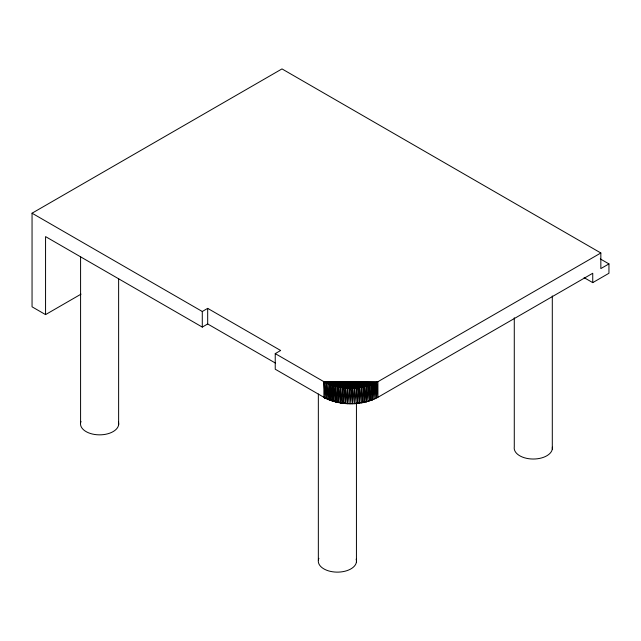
<?xml version="1.0" encoding="UTF-8"?>
<svg xmlns="http://www.w3.org/2000/svg" width="641" height="641" viewBox="0 0 641 641"><rect width="100%" height="100%" fill="white"/><g stroke="black" fill="none" stroke-linecap="round" stroke-linejoin="round"><path stroke-width="0.96" d="M81.022 294.139L45.559 314.611L32.05 306.815L32.05 213.205L281.992 68.907L600.841 252.987L600.841 268.587L608.95 263.908L608.95 273.266L592.741 282.633L584.087 277.633M32.05 213.205L202.284 311.494L207.684 308.369L280.646 350.491L275.237 353.616L275.237 369.216L323.881 397.292C340.363 406.009 361.436 406.009 377.918 397.292L592.741 273.266L592.741 282.633M45.559 314.611L45.559 236.609L202.284 327.094L207.684 323.969L275.494 363.118M600.841 252.987L377.918 381.691C361.436 390.409 340.363 390.409 323.881 381.691L275.237 353.616M330.78 384.848L330.78 400.449L323.881 397.292L332.302 400.97L330.78 384.848L323.881 381.691L377.918 381.691L377.918 397.292L376.644 382.397L323.881 381.691L323.881 397.292L329.306 399.896L329.306 384.296L323.881 381.691L325.155 397.997L325.155 382.397L326.485 398.67L326.485 383.07L327.872 399.303L327.872 383.703L329.306 399.896M325.764 397.837L323.881 397.292L333.865 401.442L332.302 385.369L323.881 381.691L375.314 383.07L376.644 397.997L376.644 382.397M331.902 400.465L335.467 401.875L333.865 385.842L323.881 381.691L373.927 383.703L375.314 398.67L375.314 383.07M331.806 400.28L337.094 402.268L335.467 386.275L323.881 381.691L372.493 384.296L373.927 399.303L373.927 383.703M370.514 399.792L372.493 399.896L372.493 384.296M334.105 400.954L338.752 402.612L337.094 386.667L323.881 381.691L371.019 384.848L372.493 399.896M369.048 400.321L371.019 400.449L371.019 384.848M336.757 401.667L340.443 402.917L338.752 387.012L323.881 381.691L369.496 385.369L371.019 400.449M339.41 402.292L342.15 403.173L340.443 387.316L323.881 381.691L367.934 385.842L369.496 400.97L369.496 385.369M340.067 402.219L343.88 403.381L342.15 387.573L323.881 381.691L366.332 386.275L367.934 401.442L367.934 385.842M364.36 401.667L366.332 401.875L366.332 386.275M343.728 402.997L345.619 403.542L343.88 387.781L323.881 381.691L364.705 386.667L366.332 401.875M344.554 402.901L347.374 403.662L345.619 387.941L323.881 381.691L363.046 387.012L364.705 402.268L364.705 386.667M361.083 402.348L363.046 402.612L363.046 387.012M361.356 387.316L361.356 402.917L359.649 387.573L323.881 381.691L349.137 388.134L349.137 403.734L347.374 388.061L323.881 381.691L361.356 387.316L363.046 402.612M357.718 402.852L359.649 403.173L359.649 387.573M355.971 403.029L357.918 403.381L356.18 387.941L323.881 381.691L352.662 388.134L352.662 403.734L350.899 388.158L323.881 381.691L357.918 387.781L359.649 403.173M323.881 381.691L354.425 388.061L356.18 403.542L356.18 387.941M325.78 397.877L323.881 397.292L329.226 399.407M325.708 397.885L323.881 397.292L329.162 399.279M327.559 398.542L323.881 397.292L329.458 399.287M600.297 258.916L608.95 263.908M352.662 388.134L354.425 403.662L354.425 388.061M349.137 388.134L350.899 403.758L350.899 388.158M329.306 384.296L330.78 400.449M552.302 295.926L552.302 449.093M514.282 317.76L514.282 446.897A19.11 11.033 0 0 0 533.056 459.028A19.11 11.033 0 0 0 552.342 447.17M357.918 387.781L357.918 403.381M356.436 402.82L356.436 561.997M347.374 388.061L347.374 403.662M345.619 387.941L345.619 403.542M343.88 387.781L343.88 403.381M342.15 387.573L342.15 403.173M340.443 387.316L340.443 402.917M338.752 387.012L338.752 402.612M337.094 386.667L337.094 402.268M335.467 386.275L335.467 401.875M333.865 385.842L333.865 401.442M332.302 385.369L332.302 400.97M318.345 394.023L318.345 560.21M207.684 308.369L207.684 323.969M202.284 311.494L202.284 327.094M118.625 278.683L118.625 424.839M80.582 256.608L80.582 422.796M118.441 421.962A19.11 11.033 0 0 1 99.075 434.846A19.11 11.033 0 0 1 80.974 421.369M356.18 559.12A19.11 11.033 0 0 1 336.669 572.125A19.11 11.033 0 0 1 318.906 558.311"/></g></svg>
